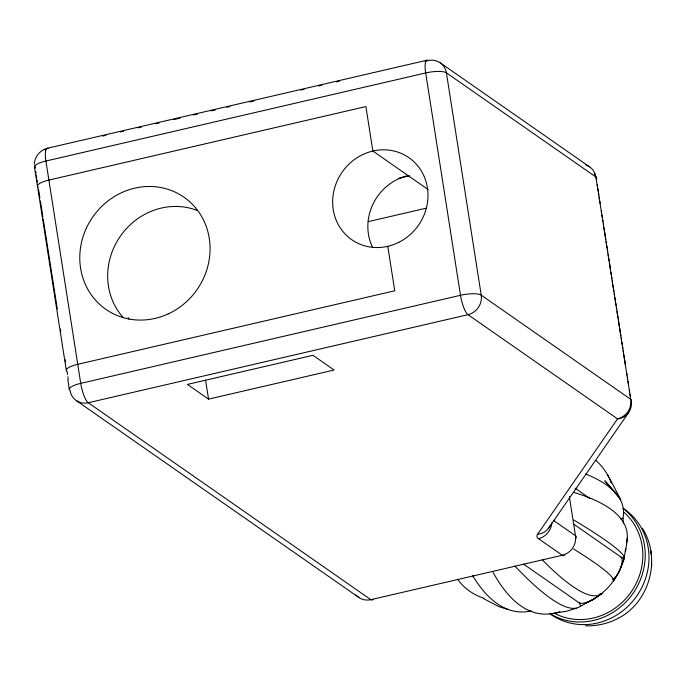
<?xml version="1.0" encoding="UTF-8"?>
<svg xmlns="http://www.w3.org/2000/svg" width="686" height="686" viewBox="0 0 686 686"><rect width="100%" height="100%" fill="white"/><g stroke="black" fill="none" stroke-linecap="round" stroke-linejoin="round"><path stroke-width="1.03" d="M34.3 164.331C34.6 156.82 39.977 150.208 47.24 148.287L427.001 60.214M625.726 551.03L627.364 538.013M642.388 528.237C661.476 558.215 649.968 602.034 618.258 618.249C608.311 623.634 596.846 626.129 585.552 625.838M626.798 542.094L626.532 542.609M623.797 559.939L624.277 558.567L621.002 557.092L574.002 524.336M623.763 560.059L619.081 571.592L613.481 581.059M564.681 554.485A16.661 4.27 76.9 0 1 562.28 555.266L538.467 538.673A33.331 8.798 -8.9 0 1 537.584 534.274L617.537 418.872A16.661 15.495 -55.1 0 0 630.743 399.346L595.92 177.014A16.661 15.495 -55.1 0 0 585.921 165.077M548.268 528.606L628.213 413.204M602.111 593.45L593.553 599.204L580.819 606.072L579.155 602.84L523.444 564.021M576.386 608.208L567.536 611.003L554.794 613.224M102.703 136.068L105.833 135.348M120.444 131.952L123.574 131.232M138.178 127.845L141.307 127.116M155.919 123.729L159.049 123M173.652 119.613L179.912 118.164M193.478 115.016L197.645 114.047M211.211 110.909L215.387 109.94M226.86 107.273L229.99 106.553M249.815 101.957L253.983 100.988M300.94 90.098L304.07 89.369M318.673 85.982L321.803 85.261M336.406 81.866L339.536 81.145M425.088 61.303L428.218 60.574A16.661 15.495 -55.1 0 1 446.397 72.819L595.92 177.014A16.661 4.399 -8.9 0 1 596.366 179.209M398.249 178.454L409.714 175.796M368.211 221.629L426.606 208.09M208.544 399.132L334.091 370.02L312.97 355.305L187.432 384.417L208.544 399.132L205.56 380.078M620.35 518.899L623.068 518.273L623.445 523.727M508.618 609.665L498.988 606.681L483.741 598.707M440.043 62.658L589.566 166.852M428.09 189.525L372.858 151.04L365.895 106.57L48.895 180.084A16.661 4.399 -8.9 0 0 38.236 187.227M575.048 488.175L589.849 498.49M553.37 520.34L575.485 535.749A16.661 4.399 -8.9 0 1 575.897 537.987M76.42 400.675L359.01 597.592M615.522 492.822L604.838 480.775L620.821 499.76L607.625 474.721M609.657 478.982L611.235 482.944M34.48 167.144L37.464 186.198M597.197 184.508L597.523 186.626M597.858 188.744L598.192 190.854M598.518 192.972L598.852 195.09M599.187 197.208L599.513 199.326M599.847 201.444L600.181 203.562M601.339 210.971L601.673 213.089M601.999 215.207L602.334 217.325M602.668 219.443L602.994 221.561M603.328 223.679L603.663 225.797M603.989 227.915L605.815 239.56M606.15 241.678L606.475 243.796M606.81 245.914L607.144 248.032M607.47 250.15L607.805 252.268M608.139 254.386L608.465 256.504M608.799 258.613L609.134 260.731M609.46 262.849L610.626 270.267M610.952 272.385L611.286 274.494M611.62 276.612L611.946 278.73M612.281 280.848L612.615 282.966M612.941 285.084L613.936 291.439M614.27 293.557L614.605 295.675M614.93 297.793L615.428 300.965M615.762 303.083L616.097 305.201M616.422 307.319L616.757 309.437M617.091 311.555L617.417 313.674M617.752 315.792L618.086 317.91M618.412 320.028L619.407 326.373M619.741 328.491L620.899 335.908M621.233 338.026L621.567 340.145M621.893 342.254L622.228 344.372M622.562 346.49L622.888 348.608M623.222 350.726L623.557 352.844M623.883 354.962L625.546 365.552M626.704 372.961L627.038 375.079M627.364 377.197L627.699 379.315M628.033 381.433L628.359 383.551M629.354 389.905L629.688 392.023M630.022 394.133L630.348 396.251M569.354 496.578L575.485 535.749A16.661 15.495 -55.1 0 1 562.28 555.266L370.834 599.667A16.661 15.495 -55.1 0 1 356 594.882M387.779 246.325L394.742 290.787L77.741 364.309A16.661 4.399 -8.9 0 0 66.748 371.177M35.741 171.346L36.075 173.464M36.409 175.582L36.735 177.7M37.07 179.818L37.404 181.936M38.562 189.345L39.891 197.817M40.388 200.989L42.875 216.879M43.209 218.988L57.298 308.983M60.445 329.1L60.78 331.218M65.256 359.807L65.59 361.925M67.082 371.452L67.58 374.625M67.905 376.743L68.24 378.861M37.447 185.966L66.293 370.191M67.845 379.358L69.295 389.476M650.851 550.798L651.048 554.125M651.511 562.932L651.7 566.199M428.218 60.574A16.661 4.27 76.9 0 0 425.68 72.956L460.495 295.289A16.661 4.27 76.9 0 0 468.015 314.677L617.537 418.872A16.661 15.589 34.7 0 0 631.18 401.55A16.661 4.399 -8.9 0 0 630.743 399.346L481.22 295.151A16.661 4.399 -8.9 0 0 460.495 295.289L80.725 383.363A16.661 4.399 -8.9 0 0 70.066 390.505A16.661 15.495 -55.1 0 0 88.245 402.751L370.834 599.667A16.661 4.27 76.9 0 0 373.013 599.298M48.457 148.648A16.661 4.27 76.9 0 0 45.911 161.03L80.725 383.363A16.661 4.27 76.9 0 0 88.245 402.751L468.015 314.677A16.661 15.495 -55.1 0 0 481.22 295.151L446.397 72.819A16.661 4.399 -8.9 0 0 425.68 72.956L45.911 161.03A16.661 4.399 -8.9 0 0 35.243 168.173A16.661 15.495 -55.1 0 1 35.055 165.763M551.836 522.775A16.661 15.495 -55.1 0 1 538.467 538.673M45.027 149.857A16.661 15.495 -55.1 0 1 46.142 149.368M550.318 525.09A16.661 15.589 34.7 0 1 537.584 534.274M594.342 173.507A16.661 15.589 34.7 0 1 596.134 178.026M122.828 317.121A66.662 61.989 -55.1 0 1 120.504 235.975A66.662 61.989 -55.1 0 1 197.568 210.593M483.939 598.286A371.932 135.399 -46.4 0 1 457.631 579.267M531.256 610.926A371.932 120.933 -84.7 0 1 472.517 575.383M559.879 611.646A371.932 120.933 -84.7 0 1 493.08 572.364M601.974 593.39A371.932 60.282 59.4 0 1 542.24 559.853M580.742 605.944A371.932 60.282 59.4 0 1 514.792 565.984M600.19 593.639A12.502 4.125 -27.3 0 1 589.497 601.262A12.502 4.125 -27.3 0 1 579.155 602.84M621.002 557.092A12.502 4.528 -65.7 0 1 620.616 568.034A12.502 4.528 -65.7 0 1 612.727 579.421M573.813 519.988A371.932 23.401 25.7 0 1 624.149 558.507M573.539 548.929A371.932 23.401 25.7 0 1 613.327 580.982M585.75 474.035A371.932 98.141 -8.9 0 1 622.922 518.29M573.916 492.454A371.932 98.141 -8.9 0 1 626.652 542.112M595.98 460.589A371.932 135.399 -46.4 0 1 608.774 477.353M623.231 508.403A64.158 59.665 -55.1 0 1 636.651 596.194A64.158 59.665 -55.1 0 1 549.563 613.404M622.999 508.309A64.158 59.665 -55.1 0 1 633.41 592.798A64.158 59.665 -55.1 0 1 550.858 614.167M625.529 548.414A61.663 57.341 -55.1 0 1 584.326 603.611M623.591 512.013A61.663 57.341 -55.1 0 1 631.292 591.769A61.663 57.341 -55.1 0 1 553.979 613.052M129.148 319.256A68.326 63.541 -55.1 0 1 128.196 317.635M372.584 247.389A49.992 46.494 -55.1 0 1 408.05 175.565M398.909 242.287A49.992 46.494 -55.1 0 0 409.028 157.754A49.992 46.494 -55.1 0 0 333.01 196.007A49.992 46.494 -55.1 0 0 398.909 242.287M168.13 313.931A68.326 63.541 -55.1 0 0 186.035 198.708A68.326 63.541 -55.1 0 0 80.605 247.183A68.326 63.541 -55.1 0 0 168.13 313.931"/></g></svg>
